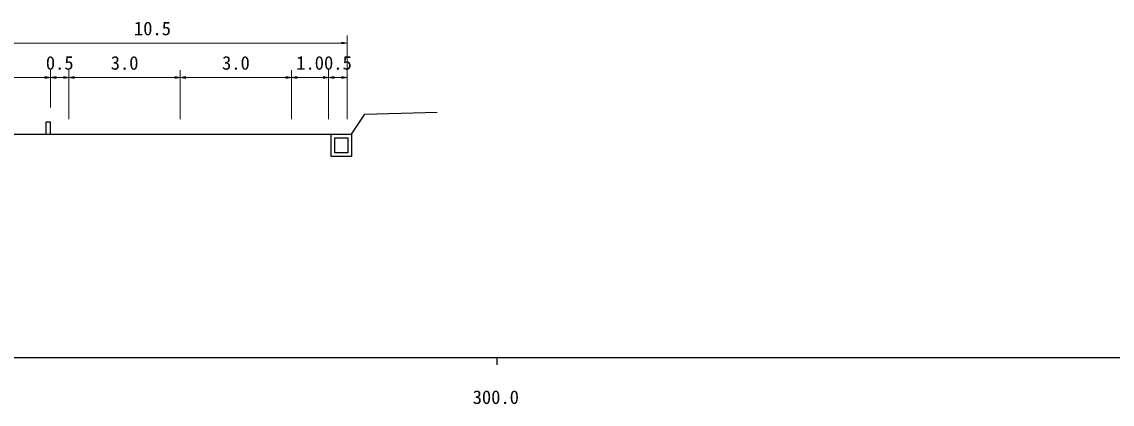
# Model space of a CAD drawing. Units: millimetres on the paper, enlarged 1000 times, with parts at other scales. Extents: x 40000 to 680000, y 20000 to 380000.
# Drawn here: x 303953 to 450929, y 198715 to 250230 of the extents above; entities that cross this region are included whole.
import ezdxf
from ezdxf.enums import TextEntityAlignment as Align

# ---------------------------------------------------------------- set-up
doc = ezdxf.new("R2010")
doc.units = ezdxf.units.MM
doc.header["$LTSCALE"] = 1000
for name, color, linetype, lineweight in [('M-BGD', 7, 'Continuous', 25), ('M-STR-HTXT', 7, 'Continuous', 13), ('M-TTL-BAND', 7, 'Continuous', 25)]:
    doc.layers.add(name, color=color, linetype=linetype, lineweight=lineweight)
doc.styles.add('ＭＳ ゴシック', font='')
doc.styles.get('ＭＳ ゴシック').set_extended_font_data('MS Gothic')

# ---------------------------------------------------------------- blocks, each defined once
blk = doc.blocks.new('open_arrow')
at = {"color": 0, "linetype": 'Continuous', "lineweight": -2}
blk.add_lwpolyline([(7.5, 1.25), (0, 0), (7.5, -1.25)], dxfattribs=at)

msp = doc.modelspace()

# ---------------------------------------------------------------- linework, layer by layer
at = {"layer": 'M-BGD'}
for p, q in [((307813, 235107), (307813, 236696)), ((348399, 235107), (350192, 237789)), ((350192, 237789), (359930, 238050)), ((346148, 234607), (347899, 234607)), ((346148, 232594), (346148, 234607)), ((347813, 235107), (348399, 235107)), ((347899, 234607), (347899, 232594)), ((347899, 232594), (346148, 232594))]:
    msp.add_line(p, q, dxfattribs=at)
for points in [[(307813, 236696), (307179, 236696), (307179, 235107)], [(295313, 235107), (307813, 235107), (310313, 235107), (325313, 235107), (340313, 235107), (345313, 235107), (347813, 235107)], [(348399, 235107), (348399, 232094), (345648, 232094), (345648, 235107)]]:
    msp.add_lwpolyline(points, dxfattribs=at)
at = {"layer": 'M-STR-HTXT'}
for p, q in [((347813, 247370), (295313, 247370)), ((347813, 237107), (347813, 248370)), ((295313, 242730), (307813, 242730)), ((307813, 238696), (307813, 243730)), ((307813, 242730), (310313, 242730)), ((310313, 237107), (310313, 243730)), ((310313, 242730), (325313, 242730)), ((325313, 237107), (325313, 243730)), ((325313, 242730), (340313, 242730)), ((340313, 237107), (340313, 243730)), ((340313, 242730), (345313, 242730)), ((345313, 237107), (345313, 243730)), ((345313, 242730), (347813, 242730))]:
    msp.add_line(p, q, dxfattribs=at)
at = {"layer": 'M-TTL-BAND'}
for p, q in [((40000, 205000), (579000, 205000)), ((368000, 205000), (368000, 204000))]:
    msp.add_line(p, q, dxfattribs=at)

# ---------------------------------------------------------------- block references
at = {"layer": 'M-STR-HTXT', "xscale": 100, "yscale": 100, "rotation": 180}
for p in [(347813, 247370), (307813, 242730), (310313, 242730), (325313, 242730), (340313, 242730), (345313, 242730), (347813, 242730)]:
    msp.add_blockref('open_arrow', p, dxfattribs=at)
at = {"layer": 'M-STR-HTXT', "xscale": 100, "yscale": 100}
for p in [(307813, 242730), (310313, 242730), (325313, 242730), (340313, 242730), (345313, 242730)]:
    msp.add_blockref('open_arrow', p, dxfattribs=at)

# ---------------------------------------------------------------- texts
at = {"layer": 'M-STR-HTXT', "style": 'ＭＳ ゴシック'}
for s, p in [('10.5', (321563, 247870)), ('0.5', (309063, 243230)), ('3.0', (317813, 243230)), ('3.0', (332813, 243230)), ('1.0', (342813, 243230)), ('0.5', (346563, 243230))]:
    msp.add_text(s, height=1833, dxfattribs=at).set_placement(p, align=Align.BOTTOM_CENTER)
at = {"layer": 'M-TTL-BAND', "style": 'ＭＳ ゴシック'}
msp.add_text('300.0', height=1833, dxfattribs=at).set_placement((367844, 198195), align=Align.BOTTOM_CENTER)

doc.saveas('drawing.dxf')
